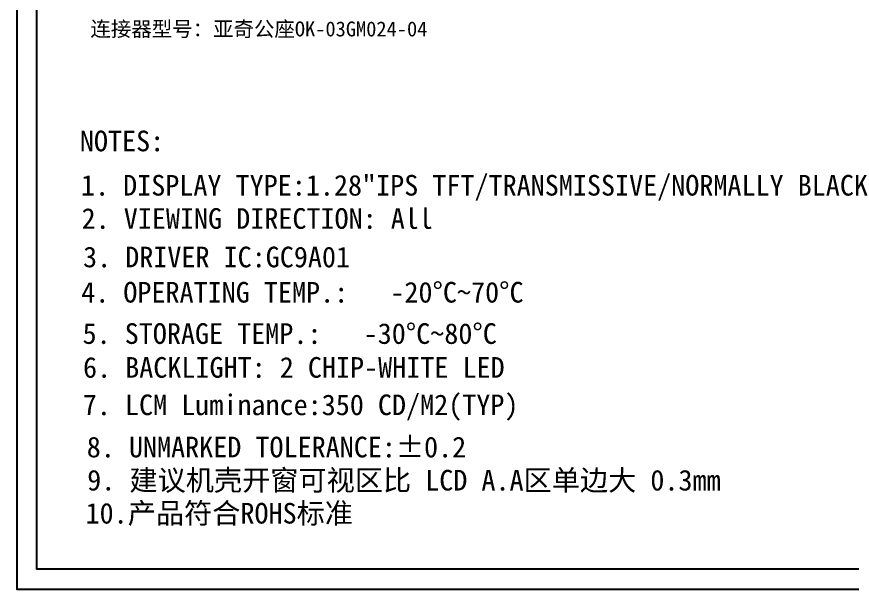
# Model space of a CAD drawing. Header units: millimetres. Extents: x 784 to 1591, y 435 to 646.
# Drawn here: x 1042.7 to 1123, y 434.9 to 489.9 of the extents above; entities that cross this region are included whole.
import ezdxf

# ---------------------------------------------------------------- set-up
doc = ezdxf.new("R2010")
doc.units = ezdxf.units.MM
for name, color, linetype in [('dim', 3, 'Continuous'), ('FRAME', 154, 'Continuous'), ('图框', 7, 'Continuous')]:
    doc.layers.add(name, color=color, linetype=linetype)
doc.styles.add('宋', font='', dxfattribs={"height": 2})
doc.styles.add('宋体', font='')
doc.styles.get('宋').set_extended_font_data('SimSun')
doc.styles.get('宋体').set_extended_font_data('SimSun')

msp = doc.modelspace()

# ---------------------------------------------------------------- linework, layer by layer
at = {"layer": 'FRAME', "color": 7}
for points in [[(1276.362, 590.675), (1042.694, 590.675), (1042.694, 434.896), (1276.362, 434.896)], [(1274.415, 436.843), (1044.642, 436.843), (1044.642, 588.727), (1274.415, 588.727)]]:
    msp.add_lwpolyline(points, close=True, dxfattribs=at)

# ---------------------------------------------------------------- texts
at = {"color": 7, "insert": (1049.067, 467.839), "char_height": 1.98483, "width": 53.41277, "attachment_point": 1, "style": '宋体'}
msp.add_mtext('3. DRIVER IC:GC9A01', dxfattribs=at)
at = {"layer": 'dim', "color": 1, "insert": (1049.776, 489.492), "char_height": 1.44, "attachment_point": 1, "style": '宋'}
msp.add_mtext('{\\fSimHei|b0|i0|c134|p2;连接器型号：亚奇公座OK-03GM024-04}', dxfattribs=at)
at = {"layer": '图框', "style": '宋体'}
for s, height, p in [('NOTES:', 1.9848, (1048.765, 477.009)), ('1. DISPLAY TYPE:1.28"IPS TFT/TRANSMISSIVE/NORMALLY BLACK', 1.98483, (1048.869, 472.75)), ('2. VIEWING DIRECTION: All', 1.98483, (1048.929, 469.555)), ('4. OPERATING TEMP.:   -20%%DC~70%%DC', 1.98483, (1048.889, 462.464)), ('5. STORAGE TEMP.:   -30%%DC~80%%DC', 1.98483, (1049.022, 458.492)), ('6. BACKLIGHT: 2 CHIP-WHITE LED', 1.98483, (1049.066, 455.237)), ('7. LCM Luminance:350 CD/M2(TYP)', 1.98483, (1049.045, 451.64)), ('8. UNMARKED TOLERANCE:%%P0.2', 1.98483, (1049.424, 447.581)), ('9. 建议机壳开窗可视区比 LCD A.A区单边大 0.3mm', 1.98483, (1049.469, 444.394))]:
    msp.add_text(s, height=height, dxfattribs=at).set_placement(p)
at = {"layer": '图框', "insert": (1049.307, 443.201), "char_height": 1.98483, "width": 53.41277, "attachment_point": 1, "style": '宋体'}
msp.add_mtext('10.产品符合ROHS标准', dxfattribs=at)

doc.saveas('drawing.dxf')
